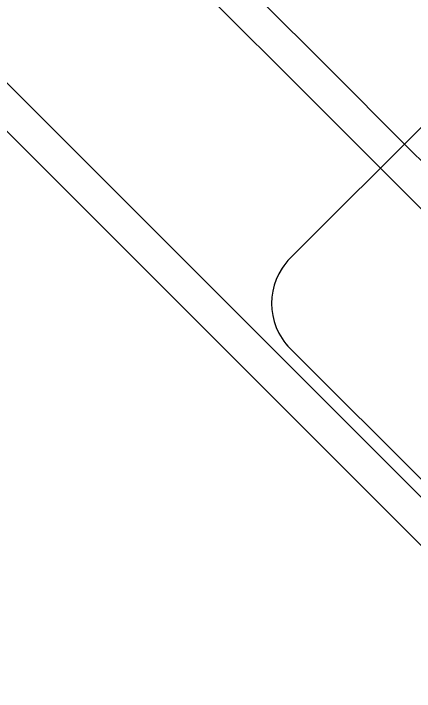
# Model space of a CAD drawing. Header units: millimetres. Extents: x -46397 to 283259, y -8690 to 23983.
# Drawn here: x -20142.6 to -20093.4, y -2672.6 to -2589.3 of the extents above; entities that cross this region are included whole.
import ezdxf

# ---------------------------------------------------------------- set-up
doc = ezdxf.new("R2010")
doc.units = ezdxf.units.MM
doc.linetypes.add('PHANTOM', pattern=[63.5, 31.75, -6.35, 6.35, -6.35, 6.35, -6.35])

# ---------------------------------------------------------------- blocks, each defined once
blk = doc.blocks.new('BO-2')
at = {"color": 251, "linetype": 'PHANTOM', "ltscale": 5}
for p, q in [((641.915, -548.404), (727.126, -633.615)), ((624.219, -566.101), (709.43, -651.312)), ((628.668, -576.471), (706.469, -654.272)), ((678.971, -579.539), (730.087, -630.655)), ((739.254, -639.822), (730.087, -630.655)), ((770.389, -676.878), (727.126, -633.615)), ((725.228, -653.848), (744.077, -634.999)), ((773.35, -673.918), (739.254, -639.822)), ((709.43, -651.312), (752.693, -694.575)), ((706.469, -654.272), (742.322, -690.125)), ((725.228, -664.936), (782.331, -722.039))]:
    blk.add_line(p, q, dxfattribs=at)
blk.add_arc((730.772, -659.392), 7.84, 135, 225, dxfattribs=at)

msp = doc.modelspace()

# ---------------------------------------------------------------- hatches: boundary and pattern name
h = msp.add_hatch()
h.set_pattern_fill('AR-HBONE', color=1, scale=0.3)
h.set_pattern_definition([(45, (-288320.135, 2325.294), (0, 43.1052294), [91.44, -30.48]), (135, (-288298.583, 2346.847), (4e-15, 43.1052294), [91.44, -30.48])])
h.paths.add_polyline_path([(-17781.52, -926.867), (-23881.52, -926.867, 0.282615), (-24230.199, -1141.058, 0.238931), (-24230.199, -2794.675, 0.282615), (-23881.52, -3008.867), (-17781.52, -3008.867, 0.282615), (-17432.841, -2794.675, 0.238931), (-17432.841, -1141.058, 0.282615)])
h.paths.add_polyline_path([(-17477.44, -1163.661, -0.238931), (-17477.44, -2772.072, -0.282615), (-17781.52, -2958.867), (-23881.52, -2958.867, -0.282615), (-24185.599, -2772.072, -0.238931), (-24185.599, -1163.661, -0.282615), (-23881.52, -976.867), (-17781.52, -976.867, -0.282615)], flags=16)

# ---------------------------------------------------------------- block references
msp.add_blockref('BO-2', (-20833.853, -1965.532, -1.499))

doc.saveas('drawing.dxf')
